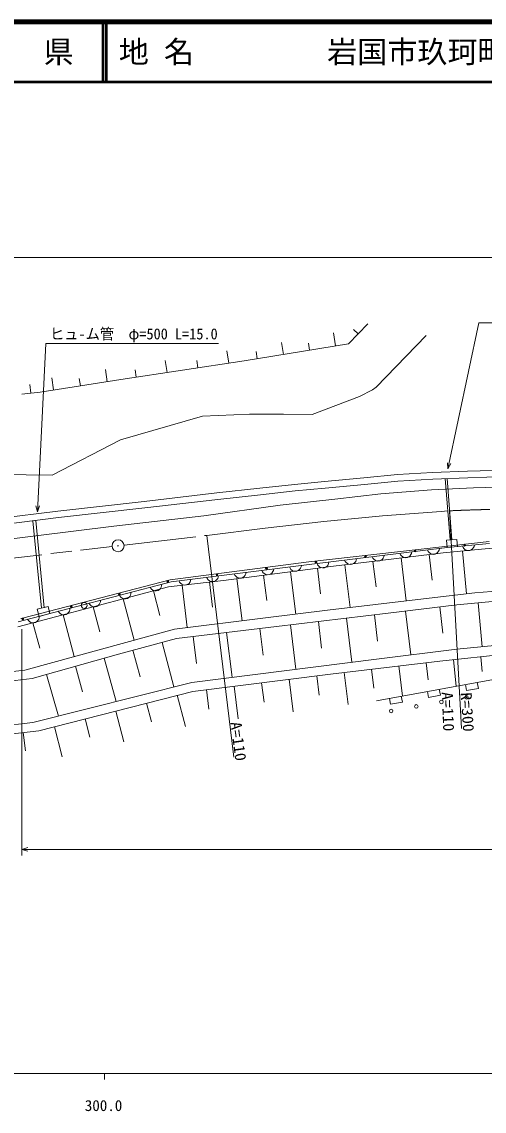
# Model space of a CAD drawing. Units: millimetres, scale not verified. Extents: x 40000 to 680000, y 20000 to 380000.
# Drawn here: x 354250 to 431137, y 198715 to 380000 of the extents above; entities that cross this region are included whole.
import ezdxf
from ezdxf.enums import TextEntityAlignment as Align

# ---------------------------------------------------------------- set-up
doc = ezdxf.new("R2010")
doc.units = ezdxf.units.MM
doc.header["$LTSCALE"] = 1000
doc.linetypes.add('CHAIN', pattern=[18.5, 12, -1.5, 3.5, -1.5])
for name, color, linetype, lineweight in [('M-BGD', 7, 'Continuous', 13), ('M-BMK', 2, 'CHAIN', 13), ('M-BMK-SRVR', 3, 'Continuous', 13), ('M-STR-HTXT', 7, 'Continuous', 13), ('M-STR-STRC', 7, 'Continuous', 13), ('M-TTL', 2, 'Continuous', 140), ('M-TTL-BAND', 7, 'Continuous', 13), ('M-TTL-LINE', 7, 'Continuous', 50)]:
    doc.layers.add(name, color=color, linetype=linetype, lineweight=lineweight)
doc.layers.add('M-TTL-TXT', color=7, linetype='Continuous')
doc.styles.add('ＭＳ ゴシック', font='')
doc.styles.get('ＭＳ ゴシック').set_extended_font_data('MS Gothic')

msp = doc.modelspace()

# ---------------------------------------------------------------- linework, layer by layer
at = {"layer": 'M-BGD'}
for p, q in [((406420, 326053), (406061, 328260)), ((411782, 329724), (408588, 326405)), ((410185, 328065), (409416, 328805)), ((408588, 326405), (391243, 323588)), ((397747, 324644), (397426, 326619)), ((402083, 325349), (401895, 326510)), ((421462, 327783), (413197, 319204)), ((388675, 323196), (388365, 325233)), ((393411, 323940), (393214, 325149)), ((391243, 323588), (370704, 320457)), ((378406, 321631), (378096, 323662)), ((383540, 322414), (383354, 323634)), ((368470, 320112), (368157, 322142)), ((373271, 320848), (373085, 322065)), ((355769, 318202), (355590, 319668)), ((370704, 320457), (357303, 318390)), ((359537, 318735), (359222, 320775)), ((364003, 319423), (363815, 320645)), ((413197, 319204), (412571, 318766)), ((357303, 318390), (354235, 318015)), ((410379, 317639), (402552, 314633)), ((412571, 318766), (410379, 317639)), ((384296, 314383), (370645, 310438)), ((392123, 314696), (384296, 314383)), ((397759, 314696), (392123, 314696)), ((402552, 314633), (397759, 314696)), ((370645, 310438), (359311, 304551)), ((359311, 304551), (350669, 304677)), ((416697, 304656), (411125, 304086)), ((422529, 304993), (416697, 304656)), ((428387, 305226), (422529, 304993)), ((434714, 305408), (428387, 305226)), ((399591, 303023), (393811, 302375)), ((404593, 303490), (399591, 303023)), ((411125, 304086), (404593, 303490)), ((411225, 302990), (404695, 302395)), ((416785, 303559), (411225, 302990)), ((422583, 303894), (416785, 303559)), ((428431, 304127), (422583, 303894)), ((424655, 303977), (425454, 293768)), ((424954, 304000), (425753, 293792)), ((434735, 304308), (428431, 304127)), ((386706, 301598), (374576, 300198)), ((393811, 302375), (386706, 301598)), ((393931, 301282), (386833, 300505)), ((399703, 301929), (393931, 301282)), ((404695, 302395), (399703, 301929)), ((374576, 300198), (360243, 298591)), ((386833, 300505), (374699, 299105)), ((360373, 297499), (345751, 295664)), ((360243, 298591), (345786, 296777)), ((374699, 299105), (360373, 297499)), ((356089, 296961), (357497, 282417)), ((356587, 297009), (357995, 282466)), ((426565, 293876), (424879, 293712)), ((424879, 293712), (424996, 292511)), ((426682, 292675), (426565, 293876)), ((401968, 290118), (431967, 293525)), ((402034, 289695), (424996, 292511)), ((421707, 292107), (421815, 291879)), ((421815, 291879), (421959, 291695)), ((423373, 291667), (423547, 291890)), ((423547, 291890), (423642, 292103)), ((423642, 292103), (423692, 292351)), ((430706, 292250), (424327, 291636)), ((424996, 292511), (432035, 293196)), ((424996, 292511), (426682, 292675)), ((427517, 291943), (428201, 284824)), ((427520, 292757), (427623, 292525)), ((427623, 292525), (427762, 292338)), ((427762, 292338), (427980, 292158)), ((427980, 292158), (428191, 292058)), ((428191, 292058), (428437, 292002)), ((428437, 292002), (428756, 292033)), ((428756, 292033), (428987, 292136)), ((428987, 292136), (429174, 292275)), ((429174, 292275), (429354, 292493)), ((429354, 292493), (429454, 292704)), ((429454, 292704), (429510, 292950)), ((436806, 292755), (430706, 292250)), ((378938, 287121), (401968, 290118)), ((405272, 289850), (405322, 290098)), ((424327, 291636), (405629, 289362)), ((407930, 290418), (408038, 290189)), ((408038, 290189), (408182, 290006)), ((409596, 289977), (409770, 290200)), ((409770, 290200), (409865, 290413)), ((409865, 290413), (409915, 290661)), ((412522, 290981), (412631, 290753)), ((412631, 290753), (412774, 290569)), ((412641, 290215), (413160, 285948)), ((412774, 290569), (412997, 290394)), ((412997, 290394), (413210, 290300)), ((413210, 290300), (413458, 290250)), ((413458, 290250), (413776, 290288)), ((413776, 290288), (414004, 290397)), ((414004, 290397), (414188, 290541)), ((414188, 290541), (414362, 290763)), ((414362, 290763), (414457, 290977)), ((414457, 290977), (414507, 291224)), ((417114, 291544), (417223, 291316)), ((417223, 291316), (417366, 291132)), ((417315, 290784), (418182, 283658)), ((417366, 291132), (417589, 290958)), ((417589, 290958), (417802, 290863)), ((417802, 290863), (418050, 290813)), ((418050, 290813), (418368, 290852)), ((418368, 290852), (418597, 290960)), ((418597, 290960), (418780, 291104)), ((418780, 291104), (418955, 291327)), ((418955, 291327), (419049, 291540)), ((419049, 291540), (419100, 291788)), ((421959, 291695), (422182, 291521)), ((421990, 291352), (422511, 287065)), ((422182, 291521), (422395, 291426)), ((422395, 291426), (422643, 291376)), ((422643, 291376), (422960, 291415)), ((422960, 291415), (423189, 291523)), ((423189, 291523), (423373, 291667)), ((379087, 286831), (402034, 289695)), ((405629, 289362), (387761, 287052)), ((391503, 288139), (391553, 288387)), ((394157, 288712), (394267, 288484)), ((394267, 288484), (394410, 288300)), ((394410, 288300), (394634, 288126)), ((395641, 288131), (395824, 288275)), ((395824, 288275), (395998, 288498)), ((395998, 288498), (396092, 288711)), ((396092, 288711), (396142, 288959)), ((398747, 289285), (398856, 289056)), ((398856, 289056), (399000, 288873)), ((398928, 288496), (399840, 281446)), ((399000, 288873), (399223, 288699)), ((399223, 288699), (399436, 288605)), ((399436, 288605), (399684, 288555)), ((399684, 288555), (400002, 288595)), ((400002, 288595), (400230, 288704)), ((400230, 288704), (400414, 288848)), ((400414, 288848), (400587, 289071)), ((400587, 289071), (400682, 289284)), ((400682, 289284), (400731, 289532)), ((403337, 289855), (403446, 289626)), ((403395, 289073), (403943, 284834)), ((403446, 289626), (403589, 289442)), ((403589, 289442), (403812, 289268)), ((403812, 289268), (404025, 289173)), ((404025, 289173), (404273, 289123)), ((404273, 289123), (404591, 289162)), ((404591, 289162), (404819, 289271)), ((404819, 289271), (405003, 289414)), ((405003, 289414), (405177, 289637)), ((405177, 289637), (405272, 289850)), ((407966, 289647), (408829, 282548)), ((408182, 290006), (408405, 289831)), ((408405, 289831), (408618, 289737)), ((408618, 289737), (408866, 289686)), ((408866, 289686), (409183, 289725)), ((409183, 289725), (409412, 289834)), ((409412, 289834), (409596, 289977)), ((353639, 280152), (379087, 286831)), ((354381, 280776), (378938, 287121)), ((387761, 287052), (378624, 285969)), ((380390, 286993), (380499, 286765)), ((380499, 286765), (380643, 286581)), ((380643, 286581), (380866, 286408)), ((381873, 286412), (382057, 286556)), ((382057, 286556), (382230, 286779)), ((382230, 286779), (382325, 286993)), ((382325, 286993), (382374, 287241)), ((384979, 287566), (385088, 287338)), ((385088, 287338), (385232, 287154)), ((385232, 287154), (385455, 286980)), ((385455, 286980), (385668, 286886)), ((385476, 286781), (385976, 282564)), ((385668, 286886), (385916, 286837)), ((385916, 286837), (386234, 286876)), ((386234, 286876), (386462, 286985)), ((386462, 286985), (386646, 287129)), ((386646, 287129), (386819, 287352)), ((386819, 287352), (386914, 287566)), ((386914, 287566), (386963, 287814)), ((389568, 288139), (389677, 287911)), ((389677, 287911), (389821, 287727)), ((389821, 287727), (390044, 287553)), ((389994, 287341), (390901, 280326)), ((390044, 287553), (390258, 287459)), ((390258, 287459), (390506, 287409)), ((390506, 287409), (390823, 287449)), ((390823, 287449), (391051, 287558)), ((391051, 287558), (391235, 287702)), ((391235, 287702), (391409, 287925)), ((391409, 287925), (391503, 288139)), ((394461, 287918), (395007, 283698)), ((394634, 288126), (394847, 288032)), ((394847, 288032), (395095, 287982)), ((395095, 287982), (395413, 288022)), ((395413, 288022), (395641, 288131)), ((378624, 285969), (353608, 279327)), ((372338, 284605), (372403, 284828)), ((372403, 284828), (372420, 285081)), ((375575, 285909), (375713, 285697)), ((375713, 285697), (375880, 285534)), ((375880, 285534), (376124, 285391)), ((376122, 285305), (377213, 281196)), ((376124, 285391), (376348, 285326)), ((376348, 285326), (376601, 285310)), ((376601, 285310), (376910, 285391)), ((376910, 285391), (377122, 285529)), ((377122, 285529), (377285, 285696)), ((377285, 285696), (377428, 285940)), ((377428, 285940), (377493, 286164)), ((377493, 286164), (377510, 286417)), ((380866, 286408), (381079, 286313)), ((380908, 286240), (381745, 279182)), ((381079, 286313), (381327, 286264)), ((381327, 286264), (381645, 286303)), ((381645, 286303), (381873, 286412)), ((429586, 284984), (421022, 283994)), ((436944, 285587), (429586, 284984)), ((365396, 283238), (365534, 283026)), ((365534, 283026), (365701, 282863)), ((365701, 282863), (365945, 282720)), ((366731, 282720), (366943, 282858)), ((366943, 282858), (367106, 283025)), ((367106, 283025), (367248, 283269)), ((367248, 283269), (367314, 283493)), ((367314, 283493), (367330, 283745)), ((370485, 284573), (370624, 284361)), ((370624, 284361), (370791, 284198)), ((370791, 284198), (371035, 284056)), ((371035, 284056), (371259, 283990)), ((371119, 283977), (372947, 277092)), ((371259, 283990), (371511, 283974)), ((371511, 283974), (371821, 284055)), ((371821, 284055), (372032, 284194)), ((372032, 284194), (372195, 284360)), ((372195, 284360), (372338, 284605)), ((421022, 283994), (405058, 282101)), ((415193, 281607), (426613, 282984)), ((426613, 282984), (433670, 283630)), ((430141, 283307), (430808, 276016)), ((358629, 282714), (356805, 282236)), ((356805, 282236), (357112, 281064)), ((357112, 281064), (358936, 281543)), ((357134, 280822), (357151, 281074)), ((358936, 281543), (358629, 282714)), ((360306, 281902), (360444, 281690)), ((360444, 281690), (360611, 281527)), ((360611, 281527), (360855, 281385)), ((360855, 281385), (361079, 281319)), ((361079, 281319), (361332, 281303)), ((361113, 281320), (362960, 274362)), ((361332, 281303), (361641, 281384)), ((361641, 281384), (361853, 281522)), ((361853, 281522), (362016, 281689)), ((362016, 281689), (362159, 281933)), ((362159, 281933), (362224, 282157)), ((362224, 282157), (362240, 282410)), ((365945, 282720), (366169, 282655)), ((366116, 282648), (367219, 278495)), ((366169, 282655), (366421, 282638)), ((366421, 282638), (366731, 282720)), ((405058, 282101), (394773, 280810)), ((396604, 279370), (415193, 281607)), ((412870, 281327), (413398, 276939)), ((418048, 281951), (418927, 274663)), ((423758, 282640), (424283, 278283)), ((354090, 280701), (354381, 280776)), ((355216, 280566), (355354, 280355)), ((355354, 280355), (355521, 280192)), ((355521, 280192), (355765, 280049)), ((355765, 280049), (355989, 279984)), ((355989, 279984), (356242, 279967)), ((356110, 279991), (357224, 275795)), ((356242, 279967), (356551, 280048)), ((356551, 280048), (356763, 280187)), ((356763, 280187), (356926, 280354)), ((356926, 280354), (357069, 280598)), ((357069, 280598), (357134, 280822)), ((394773, 280810), (379622, 278917)), ((379994, 277355), (396604, 279370)), ((398928, 279649), (399817, 272257)), ((403575, 280209), (404107, 275789)), ((408222, 280768), (409106, 273429)), ((379622, 278917), (354750, 272118)), ((382762, 277691), (383306, 273208)), ((388299, 278362), (389202, 270918)), ((393835, 279034), (394375, 274583)), ((370312, 274773), (379994, 277355)), ((377573, 276709), (379543, 269323)), ((426602, 275626), (413220, 273948)), ((435424, 276443), (426602, 275626)), ((355995, 270728), (370312, 274773)), ((367925, 274099), (369958, 266904)), ((372732, 275418), (373904, 271025)), ((413220, 273948), (382520, 270075)), ((423781, 273617), (441854, 275511)), ((426040, 273854), (426500, 269469)), ((430558, 274327), (430811, 271912)), ((354750, 272118), (337419, 270224)), ((363153, 272750), (364350, 268514)), ((405590, 271466), (423781, 273617)), ((412411, 272273), (412788, 269089)), ((416959, 272811), (417551, 267805)), ((421507, 273349), (421841, 270526)), ((329617, 267673), (355995, 270728)), ((358381, 271402), (360338, 264475)), ((382667, 268583), (405590, 271466)), ((398713, 270601), (399392, 265198)), ((403297, 271178), (403704, 267945)), ((407864, 271735), (408498, 266374)), ((413205, 267024), (438495, 271607)), ((382520, 270075), (356099, 263405)), ((357106, 262009), (382667, 268583)), ((384959, 268871), (385370, 265602)), ((389544, 269448), (390227, 264015)), ((394128, 270024), (394537, 266774)), ((421705, 268564), (421883, 267580)), ((423851, 267937), (423673, 268921)), ((428027, 269710), (428205, 268726)), ((428205, 268726), (430173, 269083)), ((430173, 269083), (429995, 270067)), ((374999, 266611), (375794, 263518)), ((380111, 267925), (381450, 262718)), ((415382, 267419), (415561, 266435)), ((415561, 266435), (417528, 266791)), ((417528, 266791), (417350, 267775)), ((421883, 267580), (423851, 267937)), ((369886, 265296), (371198, 260196)), ((356099, 263405), (335852, 261054)), ((364774, 263981), (365553, 260953)), ((320628, 257835), (357106, 262009)), ((354500, 261710), (354844, 258710)), ((359662, 262666), (360946, 257674))]:
    msp.add_line(p, q, dxfattribs=at)
for centre, radius in [((419646, 291975), 150), ((419646, 291975), 90), ((419646, 291975), 30), ((427888, 292911), 150), ((427888, 292911), 90), ((427888, 292911), 30), ((403161, 290102), 150), ((403161, 290102), 90), ((403161, 290102), 30), ((411404, 291038), 150), ((411404, 291038), 90), ((411404, 291038), 30), ((394935, 289051), 150), ((394935, 289051), 90), ((394935, 289051), 30), ((378513, 286857), 150), ((378513, 286857), 90), ((378513, 286857), 30), ((386709, 287981), 150), ((386709, 287981), 90), ((386709, 287981), 30), ((370481, 284781), 150), ((370481, 284781), 90), ((370481, 284781), 30), ((362450, 282706), 150), ((364615, 282886), 500), ((362450, 282706), 90), ((362450, 282706), 30), ((354418, 280631), 150), ((354418, 280631), 90), ((354418, 280631), 30), ((424020, 266828), 300), ((428194, 267585), 300), ((415670, 265315), 300), ((419845, 266072), 300)]:
    msp.add_circle(centre, radius, dxfattribs=at)
at = {"layer": 'M-BMK'}
for p, q in [((371245, 292922), (384995, 294529)), ((272157, 281344), (369258, 292691))]:
    msp.add_line(p, q, dxfattribs=at)
msp.add_lwpolyline([(384995, 294529), (394722, 295723), (404458, 296840), (414210, 297802), (423983, 298532), (425114, 298597)], dxfattribs=at)
msp.add_arc((439016, -1067), 300000, 84.25818, 92.61005, dxfattribs=at)
at = {"layer": 'M-BMK-SRVR'}
for radius in [1000, 40]:
    msp.add_circle((370252, 292807), radius, dxfattribs=at)
at = {"layer": 'M-STR-HTXT'}
for p, q in [((345673, 340773), (568875, 340773)), ((425115, 305593), (430259, 329883)), ((430259, 329883), (458942, 329883)), ((356836, 298449), (358264, 326453)), ((358264, 326453), (386948, 326453)), ((425115, 305593), (425048, 306629)), ((425596, 306513), (425115, 305593)), ((356836, 298449), (356607, 299462)), ((357166, 299433), (356836, 298449)), ((425355, 298622), (427340, 262421)), ((384995, 294529), (389479, 257644)), ((354264, 278934), (354264, 241291)), ((354264, 242291), (355264, 242571)), ((355264, 242011), (354264, 242291)), ((354264, 242291), (564414, 242291))]:
    msp.add_line(p, q, dxfattribs=at)
at = {"layer": 'M-STR-STRC'}
for p, q in [((406321, 300574), (413926, 301425)), ((413926, 301425), (422381, 302117)), ((422381, 302117), (429348, 302436)), ((429348, 302436), (436687, 302648)), ((384510, 297809), (397227, 299564)), ((397227, 299564), (406321, 300574)), ((369567, 296054), (384510, 297809)), ((356112, 294406), (369567, 296054)), ((342232, 292704), (356112, 294406))]:
    msp.add_line(p, q, dxfattribs=at)
at = {"layer": 'M-TTL'}
msp.add_line((680000, 380000), (40000, 380000), dxfattribs=at)
at = {"layer": 'M-TTL-BAND'}
for p, q in [((40000, 205000), (579000, 205000)), ((368000, 205000), (368000, 204000))]:
    msp.add_line(p, q, dxfattribs=at)
at = {"layer": 'M-TTL-LINE'}
for p, q in [((367750, 380000), (367750, 370000)), ((368250, 380000), (368250, 370000)), ((40000, 370000), (680000, 370000))]:
    msp.add_line(p, q, dxfattribs=at)

# ---------------------------------------------------------------- texts
at = {"layer": 'M-STR-HTXT', "style": 'ＭＳ ゴシック', "width": 0.95}
msp.add_text('ヒュ-ム管\u3000φ=500 L=15.0', height=1833, dxfattribs=at).set_placement((358931, 326602), align=Align.BOTTOM_LEFT)
at = {"layer": 'M-STR-HTXT', "style": 'ＭＳ ゴシック', "width": 1.05}
for s, rotation, p in [('A=110', 272.3, (423529, 268420)), ('R=300', 273.8, (426669, 268310)), ('A=110', 277.6, (388386, 263324))]:
    msp.add_text(s, height=1833, rotation=rotation, dxfattribs=at).set_placement(p, align=Align.BOTTOM_LEFT)
at = {"layer": 'M-TTL-BAND', "style": 'ＭＳ ゴシック'}
msp.add_text('300.0', height=1833, dxfattribs=at).set_placement((367844, 198195), align=Align.BOTTOM_CENTER)
at = {"layer": 'M-TTL-TXT', "style": 'ＭＳ ゴシック'}
msp.add_text('山\u3000口\u3000県', height=3666, dxfattribs=at).set_placement((350375, 375000), align=Align.MIDDLE_CENTER)
for s, p in [('地 名', (370380, 375000)), ('岩国市玖珂町瀬田', (405024, 375000))]:
    msp.add_text(s, height=3666, dxfattribs=at).set_placement(p, align=Align.MIDDLE_LEFT)

doc.saveas('drawing.dxf')
